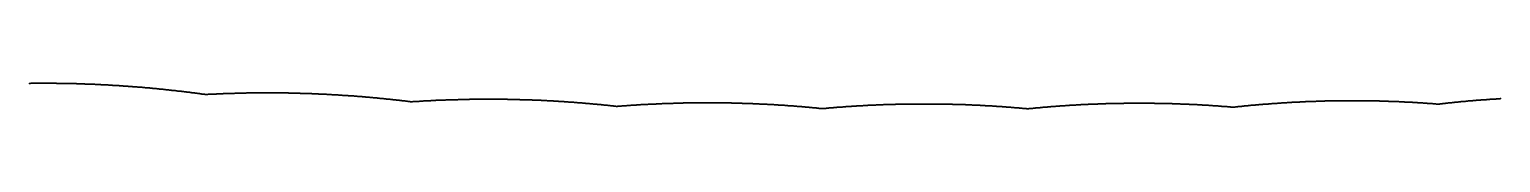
# Model space of a CAD drawing. Header units: metres. Extents: x 0 to 360, y 49 to 117.
# Drawn here: x 157.5 to 168.74, y 66.27 to 66.47 of the extents above; entities that cross this region are included whole.
import ezdxf

# ---------------------------------------------------------------- set-up
doc = ezdxf.new("R2010")
doc.units = ezdxf.units.M

msp = doc.modelspace()

# ---------------------------------------------------------------- linework, layer by layer
for p in [(157.496, 66.467), (157.502, 66.467), (157.509, 66.468), (157.515, 66.468), (157.521, 66.468), (157.528, 66.468), (157.534, 66.468), (157.54, 66.468), (157.547, 66.468), (157.553, 66.468), (157.56, 66.468), (157.566, 66.468), (157.572, 66.468), (157.579, 66.468), (157.585, 66.468), (157.592, 66.468), (157.598, 66.468), (157.604, 66.468), (157.611, 66.468), (157.617, 66.468), (157.623, 66.468), (157.63, 66.468), (157.636, 66.468), (157.643, 66.468), (157.649, 66.468), (157.655, 66.468), (157.662, 66.468), (157.668, 66.468), (157.674, 66.468), (157.681, 66.468), (157.687, 66.468), (157.694, 66.468), (157.7, 66.468), (157.706, 66.467), (157.713, 66.467), (157.719, 66.467), (157.726, 66.467), (157.732, 66.467), (157.738, 66.467), (157.745, 66.467), (157.751, 66.467), (157.757, 66.467), (157.764, 66.467), (157.77, 66.467), (157.777, 66.466), (157.783, 66.466), (157.789, 66.466), (157.796, 66.466), (157.802, 66.466), (157.808, 66.466), (157.815, 66.466), (157.821, 66.465), (157.828, 66.465), (157.834, 66.465), (157.84, 66.465), (157.847, 66.465), (157.853, 66.465), (157.859, 66.464), (157.866, 66.464), (157.872, 66.464), (157.879, 66.464), (157.885, 66.464), (157.891, 66.463), (157.898, 66.463), (157.904, 66.463), (157.91, 66.463), (157.917, 66.463), (157.923, 66.462), (157.93, 66.462), (157.936, 66.462), (157.942, 66.462), (157.949, 66.461), (157.955, 66.461), (157.961, 66.461), (157.968, 66.461), (157.974, 66.46), (157.981, 66.46), (157.987, 66.46), (157.993, 66.46), (158, 66.459), (158.006, 66.459), (158.012, 66.459), (158.019, 66.458), (158.025, 66.458), (158.032, 66.458), (158.038, 66.458), (158.044, 66.457), (158.051, 66.457), (158.057, 66.457), (158.063, 66.456), (158.07, 66.456), (158.076, 66.456), (158.083, 66.455), (158.089, 66.455), (158.095, 66.455), (158.102, 66.454), (158.108, 66.454), (158.114, 66.454), (158.121, 66.453), (158.127, 66.453), (158.133, 66.452), (158.14, 66.452), (158.146, 66.452), (158.153, 66.451), (158.159, 66.451), (158.165, 66.451), (158.172, 66.45), (158.178, 66.45), (158.184, 66.449), (158.191, 66.449), (158.197, 66.448), (158.204, 66.448), (158.21, 66.448), (158.216, 66.447), (158.223, 66.447), (158.229, 66.446), (158.235, 66.446), (158.242, 66.445), (158.248, 66.445), (158.254, 66.444), (158.261, 66.444), (158.267, 66.444), (158.274, 66.443), (158.28, 66.443), (158.286, 66.442), (158.293, 66.442), (158.299, 66.441), (158.305, 66.441), (158.312, 66.44), (158.318, 66.44), (158.324, 66.439), (158.331, 66.439), (158.337, 66.438), (158.344, 66.438), (158.35, 66.437), (158.356, 66.437), (158.363, 66.436), (158.369, 66.435), (158.375, 66.435), (158.382, 66.434), (158.388, 66.434), (158.394, 66.433), (158.401, 66.433), (158.407, 66.432), (158.414, 66.432), (158.42, 66.431), (158.426, 66.43), (158.433, 66.43), (158.439, 66.429), (158.445, 66.429), (158.452, 66.428), (158.458, 66.427), (158.464, 66.427), (158.471, 66.426), (158.477, 66.426), (158.484, 66.425), (158.49, 66.424), (158.496, 66.424), (158.503, 66.423), (158.509, 66.422), (158.515, 66.422), (158.522, 66.421), (158.528, 66.421), (158.534, 66.42), (158.541, 66.419), (158.547, 66.419), (158.553, 66.418), (158.56, 66.417), (158.566, 66.416), (158.573, 66.416), (158.579, 66.415), (158.585, 66.414), (158.592, 66.414), (158.598, 66.413), (158.604, 66.412), (158.611, 66.412), (158.617, 66.411), (158.623, 66.41), (158.63, 66.409), (158.636, 66.409), (158.642, 66.408), (158.649, 66.407), (158.655, 66.407), (158.662, 66.406), (158.668, 66.405), (158.674, 66.404), (158.681, 66.403), (158.687, 66.403), (158.693, 66.402), (158.7, 66.401), (158.706, 66.4), (158.712, 66.4), (158.719, 66.399), (158.725, 66.398), (158.731, 66.397), (158.738, 66.396), (158.744, 66.396), (158.75, 66.395), (158.757, 66.394), (158.763, 66.393), (158.77, 66.392), (158.776, 66.392), (158.782, 66.391), (158.789, 66.39), (158.795, 66.389), (158.801, 66.388), (158.808, 66.387), (158.814, 66.386), (158.82, 66.386), (158.827, 66.385), (158.833, 66.384), (158.839, 66.383), (158.846, 66.383), (158.852, 66.383), (158.858, 66.383), (158.865, 66.384), (158.871, 66.384), (158.878, 66.384), (158.884, 66.385), (158.89, 66.385), (158.897, 66.385), (158.903, 66.385), (158.909, 66.386), (158.916, 66.386), (158.922, 66.386), (158.928, 66.387), (158.935, 66.387), (158.941, 66.387), (158.947, 66.387), (158.954, 66.388), (158.96, 66.388), (158.966, 66.388), (158.973, 66.388), (158.979, 66.389), (158.985, 66.389), (158.992, 66.389), (158.998, 66.389), (159.004, 66.39), (159.011, 66.39), (159.017, 66.39), (159.023, 66.39), (159.03, 66.39), (159.036, 66.391), (159.043, 66.391), (159.049, 66.391), (159.055, 66.391), (159.062, 66.391), (159.068, 66.392), (159.074, 66.392), (159.081, 66.392), (159.087, 66.392), (159.093, 66.392), (159.1, 66.392), (159.106, 66.393), (159.112, 66.393), (159.119, 66.393), (159.125, 66.393), (159.131, 66.393), (159.138, 66.393), (159.144, 66.393), (159.15, 66.393), (159.157, 66.394), (159.163, 66.394), (159.169, 66.394), (159.176, 66.394), (159.182, 66.394), (159.188, 66.394), (159.195, 66.394), (159.201, 66.394), (159.207, 66.394), (159.214, 66.394), (159.22, 66.395), (159.226, 66.395), (159.233, 66.395), (159.239, 66.395), (159.246, 66.395), (159.252, 66.395), (159.258, 66.395), (159.265, 66.395), (159.271, 66.395), (159.277, 66.395), (159.284, 66.395), (159.29, 66.395), (159.296, 66.395), (159.303, 66.395), (159.309, 66.395), (159.315, 66.395), (159.322, 66.395), (159.328, 66.395), (159.334, 66.395), (159.341, 66.395), (159.347, 66.395), (159.353, 66.395), (159.36, 66.395), (159.366, 66.395), (159.372, 66.395), (159.379, 66.395), (159.385, 66.395), (159.391, 66.395), (159.398, 66.395), (159.404, 66.395), (159.41, 66.395), (159.417, 66.394), (159.423, 66.394), (159.429, 66.394), (159.436, 66.394), (159.442, 66.394), (159.448, 66.394), (159.455, 66.394), (159.461, 66.394), (159.467, 66.394), (159.474, 66.394), (159.48, 66.393), (159.486, 66.393), (159.493, 66.393), (159.499, 66.393), (159.505, 66.393), (159.512, 66.393), (159.518, 66.393), (159.524, 66.393), (159.531, 66.392), (159.537, 66.392), (159.543, 66.392), (159.55, 66.392), (159.556, 66.392), (159.562, 66.392), (159.569, 66.391), (159.575, 66.391), (159.581, 66.391), (159.588, 66.391), (159.594, 66.391), (159.6, 66.39), (159.607, 66.39), (159.613, 66.39), (159.619, 66.39), (159.626, 66.39), (159.632, 66.389), (159.638, 66.389), (159.645, 66.389), (159.651, 66.389), (159.657, 66.388), (159.664, 66.388), (159.67, 66.388), (159.676, 66.388), (159.683, 66.387), (159.689, 66.387), (159.695, 66.387), (159.702, 66.387), (159.708, 66.386), (159.714, 66.386), (159.721, 66.386), (159.727, 66.385), (159.733, 66.385), (159.74, 66.385), (159.746, 66.385), (159.752, 66.384), (159.759, 66.384), (159.765, 66.384), (159.771, 66.383), (159.778, 66.383), (159.784, 66.383), (159.79, 66.382), (159.797, 66.382), (159.803, 66.382), (159.809, 66.381), (159.815, 66.381), (159.822, 66.381), (159.828, 66.38), (159.834, 66.38), (159.841, 66.379), (159.847, 66.379), (159.853, 66.379), (159.86, 66.378), (159.866, 66.378), (159.872, 66.378), (159.879, 66.377), (159.885, 66.377), (159.891, 66.376), (159.898, 66.376), (159.904, 66.375), (159.91, 66.375), (159.917, 66.375), (159.923, 66.374), (159.929, 66.374), (159.936, 66.373), (159.942, 66.373), (159.948, 66.372), (159.955, 66.372), (159.961, 66.372), (159.967, 66.371), (159.974, 66.371), (159.98, 66.37), (159.986, 66.37), (159.993, 66.369), (159.999, 66.369), (160.005, 66.368), (160.012, 66.368), (160.018, 66.367), (160.024, 66.367), (160.03, 66.366), (160.037, 66.366), (160.043, 66.365), (160.049, 66.365), (160.056, 66.364), (160.062, 66.364), (160.068, 66.363), (160.075, 66.362), (160.081, 66.362), (160.087, 66.361), (160.094, 66.361), (160.1, 66.36), (160.106, 66.36), (160.113, 66.359), (160.119, 66.359), (160.125, 66.358), (160.132, 66.357), (160.138, 66.357), (160.144, 66.356), (160.151, 66.356), (160.157, 66.355), (160.163, 66.354), (160.169, 66.354), (160.176, 66.353), (160.182, 66.353), (160.188, 66.352), (160.195, 66.351), (160.201, 66.351), (160.207, 66.35), (160.214, 66.349), (160.22, 66.349), (160.226, 66.348), (160.233, 66.348), (160.239, 66.347), (160.245, 66.346), (160.252, 66.346), (160.258, 66.345), (160.264, 66.344), (160.271, 66.344), (160.277, 66.343), (160.283, 66.342), (160.289, 66.341), (160.296, 66.341), (160.302, 66.34), (160.308, 66.339), (160.315, 66.339), (160.321, 66.338), (160.327, 66.337), (160.334, 66.336), (160.34, 66.336), (160.346, 66.335), (160.353, 66.334), (160.359, 66.334), (160.365, 66.333), (160.372, 66.332), (160.378, 66.331), (160.384, 66.331), (160.39, 66.33), (160.397, 66.329), (160.403, 66.328), (160.409, 66.327), (160.416, 66.327), (160.422, 66.327), (160.428, 66.328), (160.435, 66.328), (160.441, 66.328), (160.447, 66.329), (160.454, 66.329), (160.46, 66.33), (160.466, 66.33), (160.473, 66.33), (160.479, 66.331), (160.485, 66.331), (160.491, 66.332), (160.498, 66.332), (160.504, 66.332), (160.51, 66.333), (160.517, 66.333), (160.523, 66.333), (160.529, 66.334), (160.536, 66.334), (160.542, 66.334), (160.548, 66.335), (160.555, 66.335), (160.561, 66.335), (160.567, 66.336), (160.573, 66.336), (160.58, 66.336), (160.586, 66.337), (160.592, 66.337), (160.599, 66.337), (160.605, 66.338), (160.611, 66.338), (160.618, 66.338), (160.624, 66.338), (160.63, 66.339), (160.637, 66.339), (160.643, 66.339), (160.649, 66.339), (160.655, 66.34), (160.662, 66.34), (160.668, 66.34), (160.674, 66.34), (160.681, 66.341), (160.687, 66.341), (160.693, 66.341), (160.7, 66.341), (160.706, 66.342), (160.712, 66.342), (160.718, 66.342), (160.725, 66.342), (160.731, 66.342), (160.737, 66.343), (160.744, 66.343), (160.75, 66.343), (160.756, 66.343), (160.763, 66.343), (160.769, 66.343), (160.775, 66.344), (160.782, 66.344), (160.788, 66.344), (160.794, 66.344), (160.8, 66.344), (160.807, 66.344), (160.813, 66.345), (160.819, 66.345), (160.826, 66.345), (160.832, 66.345), (160.838, 66.345), (160.845, 66.345), (160.851, 66.345), (160.857, 66.345), (160.863, 66.346), (160.87, 66.346), (160.876, 66.346), (160.882, 66.346), (160.889, 66.346), (160.895, 66.346), (160.901, 66.346), (160.908, 66.346), (160.914, 66.346), (160.92, 66.346), (160.926, 66.346), (160.933, 66.346), (160.939, 66.346), (160.945, 66.346), (160.952, 66.347), (160.958, 66.347), (160.964, 66.347), (160.971, 66.347), (160.977, 66.347), (160.983, 66.347), (160.989, 66.347), (160.996, 66.347), (161.002, 66.347), (161.008, 66.347), (161.015, 66.347), (161.021, 66.347), (161.027, 66.347), (161.033, 66.347), (161.04, 66.347), (161.046, 66.347), (161.052, 66.347), (161.059, 66.347), (161.065, 66.346), (161.071, 66.346), (161.078, 66.346), (161.084, 66.346), (161.09, 66.346), (161.096, 66.346), (161.103, 66.346), (161.109, 66.346), (161.115, 66.346), (161.122, 66.346), (161.128, 66.346), (161.134, 66.346), (161.14, 66.346), (161.147, 66.346), (161.153, 66.345), (161.159, 66.345), (161.166, 66.345), (161.172, 66.345), (161.178, 66.345), (161.185, 66.345), (161.191, 66.345), (161.197, 66.345), (161.203, 66.344), (161.21, 66.344), (161.216, 66.344), (161.222, 66.344), (161.229, 66.344), (161.235, 66.344), (161.241, 66.344), (161.247, 66.343), (161.254, 66.343), (161.26, 66.343), (161.266, 66.343), (161.273, 66.343), (161.279, 66.342), (161.285, 66.342), (161.292, 66.342), (161.298, 66.342), (161.304, 66.342), (161.31, 66.341), (161.317, 66.341), (161.323, 66.341), (161.329, 66.341), (161.336, 66.341), (161.342, 66.34), (161.348, 66.34), (161.354, 66.34), (161.361, 66.34), (161.367, 66.339), (161.373, 66.339), (161.38, 66.339), (161.386, 66.338), (161.392, 66.338), (161.398, 66.338), (161.405, 66.338), (161.411, 66.337), (161.417, 66.337), (161.424, 66.337), (161.43, 66.336), (161.436, 66.336), (161.442, 66.336), (161.449, 66.336), (161.455, 66.335), (161.461, 66.335), (161.468, 66.335), (161.474, 66.334), (161.48, 66.334), (161.486, 66.334), (161.493, 66.333), (161.499, 66.333), (161.505, 66.332), (161.512, 66.332), (161.518, 66.332), (161.524, 66.331), (161.53, 66.331), (161.537, 66.331), (161.543, 66.33), (161.549, 66.33), (161.556, 66.329), (161.562, 66.329), (161.568, 66.329), (161.574, 66.328), (161.581, 66.328), (161.587, 66.327), (161.593, 66.327), (161.6, 66.327), (161.606, 66.326), (161.612, 66.326), (161.618, 66.325), (161.625, 66.325), (161.631, 66.324), (161.637, 66.324), (161.644, 66.323), (161.65, 66.323), (161.656, 66.323), (161.662, 66.322), (161.669, 66.322), (161.675, 66.321), (161.681, 66.321), (161.687, 66.32), (161.694, 66.32), (161.7, 66.319), (161.706, 66.319), (161.713, 66.318), (161.719, 66.318), (161.725, 66.317), (161.731, 66.317), (161.738, 66.316), (161.744, 66.316), (161.75, 66.315), (161.757, 66.315), (161.763, 66.314), (161.769, 66.313), (161.775, 66.313), (161.782, 66.312), (161.788, 66.312), (161.794, 66.311), (161.801, 66.311), (161.807, 66.31), (161.813, 66.309), (161.819, 66.309), (161.826, 66.308), (161.832, 66.308), (161.838, 66.307), (161.844, 66.307), (161.851, 66.306), (161.857, 66.305), (161.863, 66.305), (161.87, 66.304), (161.876, 66.303), (161.882, 66.303), (161.888, 66.302), (161.895, 66.302), (161.901, 66.301), (161.907, 66.3), (161.913, 66.3), (161.92, 66.299), (161.926, 66.298), (161.932, 66.298), (161.939, 66.297), (161.945, 66.296), (161.951, 66.296), (161.957, 66.295), (161.964, 66.294), (161.97, 66.294), (161.976, 66.293), (161.983, 66.292), (161.989, 66.292), (161.995, 66.293), (162.001, 66.293), (162.008, 66.294), (162.014, 66.294), (162.02, 66.294), (162.026, 66.295), (162.033, 66.295), (162.039, 66.296), (162.045, 66.296), (162.052, 66.297), (162.058, 66.297), (162.064, 66.298), (162.07, 66.298), (162.077, 66.299), (162.083, 66.299), (162.089, 66.299), (162.095, 66.3), (162.102, 66.3), (162.108, 66.301), (162.114, 66.301), (162.12, 66.302), (162.127, 66.302), (162.133, 66.302), (162.139, 66.303), (162.146, 66.303), (162.152, 66.303), (162.158, 66.304), (162.164, 66.304), (162.171, 66.305), (162.177, 66.305), (162.183, 66.305), (162.189, 66.306), (162.196, 66.306), (162.202, 66.306), (162.208, 66.307), (162.215, 66.307), (162.221, 66.307), (162.227, 66.308), (162.233, 66.308), (162.24, 66.308), (162.246, 66.309), (162.252, 66.309), (162.258, 66.309), (162.265, 66.31), (162.271, 66.31), (162.277, 66.31), (162.283, 66.31), (162.29, 66.311), (162.296, 66.311), (162.302, 66.311), (162.309, 66.312), (162.315, 66.312), (162.321, 66.312), (162.327, 66.312), (162.334, 66.313), (162.34, 66.313), (162.346, 66.313), (162.352, 66.313), (162.359, 66.314), (162.365, 66.314), (162.371, 66.314), (162.377, 66.314), (162.384, 66.314), (162.39, 66.315), (162.396, 66.315), (162.403, 66.315), (162.409, 66.315), (162.415, 66.315), (162.421, 66.316), (162.428, 66.316), (162.434, 66.316), (162.44, 66.316), (162.446, 66.316), (162.453, 66.317), (162.459, 66.317), (162.465, 66.317), (162.471, 66.317), (162.478, 66.317), (162.484, 66.317), (162.49, 66.317), (162.496, 66.318), (162.503, 66.318), (162.509, 66.318), (162.515, 66.318), (162.522, 66.318), (162.528, 66.318), (162.534, 66.318), (162.54, 66.318), (162.547, 66.318), (162.553, 66.319), (162.559, 66.319), (162.565, 66.319), (162.572, 66.319), (162.578, 66.319), (162.584, 66.319), (162.59, 66.319), (162.597, 66.319), (162.603, 66.319), (162.609, 66.319), (162.615, 66.319), (162.622, 66.319), (162.628, 66.319), (162.634, 66.319), (162.64, 66.319), (162.647, 66.319), (162.653, 66.319), (162.659, 66.319), (162.666, 66.319), (162.672, 66.319), (162.678, 66.319), (162.684, 66.319), (162.691, 66.319), (162.697, 66.319), (162.703, 66.319), (162.709, 66.319), (162.716, 66.319), (162.722, 66.319), (162.728, 66.319), (162.734, 66.319), (162.741, 66.319), (162.747, 66.319), (162.753, 66.319), (162.759, 66.319), (162.766, 66.319), (162.772, 66.319), (162.778, 66.319), (162.784, 66.319), (162.791, 66.319), (162.797, 66.319), (162.803, 66.319), (162.809, 66.319), (162.816, 66.318), (162.822, 66.318), (162.828, 66.318), (162.834, 66.318), (162.841, 66.318), (162.847, 66.318), (162.853, 66.318), (162.859, 66.318), (162.866, 66.317), (162.872, 66.317), (162.878, 66.317), (162.884, 66.317), (162.891, 66.317), (162.897, 66.317), (162.903, 66.317), (162.909, 66.316), (162.916, 66.316), (162.922, 66.316), (162.928, 66.316), (162.934, 66.316), (162.941, 66.316), (162.947, 66.315), (162.953, 66.315), (162.959, 66.315), (162.966, 66.315), (162.972, 66.315), (162.978, 66.314), (162.985, 66.314), (162.991, 66.314), (162.997, 66.314), (163.003, 66.313), (163.01, 66.313), (163.016, 66.313), (163.022, 66.313), (163.028, 66.312), (163.035, 66.312), (163.041, 66.312), (163.047, 66.312), (163.053, 66.311), (163.06, 66.311), (163.066, 66.311), (163.072, 66.311), (163.078, 66.31), (163.085, 66.31), (163.091, 66.31), (163.097, 66.309), (163.103, 66.309), (163.109, 66.309), (163.116, 66.308), (163.122, 66.308), (163.128, 66.308), (163.134, 66.308), (163.141, 66.307), (163.147, 66.307), (163.153, 66.306), (163.159, 66.306), (163.166, 66.306), (163.172, 66.305), (163.178, 66.305), (163.184, 66.305), (163.191, 66.304), (163.197, 66.304), (163.203, 66.304), (163.209, 66.303), (163.216, 66.303), (163.222, 66.302), (163.228, 66.302), (163.234, 66.302), (163.241, 66.301), (163.247, 66.301), (163.253, 66.3), (163.259, 66.3), (163.266, 66.3), (163.272, 66.299), (163.278, 66.299), (163.284, 66.298), (163.291, 66.298), (163.297, 66.297), (163.303, 66.297), (163.309, 66.297), (163.316, 66.296), (163.322, 66.296), (163.328, 66.295), (163.334, 66.295), (163.341, 66.294), (163.347, 66.294), (163.353, 66.293), (163.359, 66.293), (163.366, 66.292), (163.372, 66.292), (163.378, 66.291), (163.384, 66.291), (163.391, 66.29), (163.397, 66.29), (163.403, 66.289), (163.409, 66.289), (163.415, 66.288), (163.422, 66.288), (163.428, 66.287), (163.434, 66.286), (163.44, 66.286), (163.447, 66.285), (163.453, 66.285), (163.459, 66.284), (163.465, 66.284), (163.472, 66.283), (163.478, 66.283), (163.484, 66.282), (163.49, 66.281), (163.497, 66.281), (163.503, 66.28), (163.509, 66.28), (163.515, 66.279), (163.522, 66.278), (163.528, 66.278), (163.534, 66.277), (163.54, 66.277), (163.547, 66.276), (163.553, 66.275), (163.559, 66.275), (163.565, 66.276), (163.571, 66.276), (163.578, 66.277), (163.584, 66.277), (163.59, 66.278), (163.596, 66.278), (163.603, 66.279), (163.609, 66.28), (163.615, 66.28), (163.621, 66.281), (163.628, 66.281), (163.634, 66.282), (163.64, 66.282), (163.646, 66.283), (163.653, 66.283), (163.659, 66.284), (163.665, 66.284), (163.671, 66.285), (163.678, 66.285), (163.684, 66.286), (163.69, 66.286), (163.696, 66.286), (163.702, 66.287), (163.709, 66.287), (163.715, 66.288), (163.721, 66.288), (163.727, 66.289), (163.734, 66.289), (163.74, 66.29), (163.746, 66.29), (163.752, 66.29), (163.759, 66.291), (163.765, 66.291), (163.771, 66.292), (163.777, 66.292), (163.783, 66.293), (163.79, 66.293), (163.796, 66.293), (163.802, 66.294), (163.808, 66.294), (163.815, 66.294), (163.821, 66.295), (163.827, 66.295), (163.833, 66.296), (163.84, 66.296), (163.846, 66.296), (163.852, 66.297), (163.858, 66.297), (163.865, 66.297), (163.871, 66.298), (163.877, 66.298), (163.883, 66.298), (163.889, 66.299), (163.896, 66.299), (163.902, 66.299), (163.908, 66.3), (163.914, 66.3), (163.921, 66.3), (163.927, 66.301), (163.933, 66.301), (163.939, 66.301), (163.946, 66.301), (163.952, 66.302), (163.958, 66.302), (163.964, 66.302), (163.97, 66.303), (163.977, 66.303), (163.983, 66.303), (163.989, 66.303), (163.995, 66.304), (164.002, 66.304), (164.008, 66.304), (164.014, 66.304), (164.02, 66.304), (164.026, 66.305), (164.033, 66.305), (164.039, 66.305), (164.045, 66.305), (164.051, 66.306), (164.058, 66.306), (164.064, 66.306), (164.07, 66.306), (164.076, 66.306), (164.083, 66.307), (164.089, 66.307), (164.095, 66.307), (164.101, 66.307), (164.107, 66.307), (164.114, 66.307), (164.12, 66.308), (164.126, 66.308), (164.132, 66.308), (164.139, 66.308), (164.145, 66.308), (164.151, 66.308), (164.157, 66.308), (164.163, 66.309), (164.17, 66.309), (164.176, 66.309), (164.182, 66.309), (164.188, 66.309), (164.195, 66.309), (164.201, 66.309), (164.207, 66.309), (164.213, 66.309), (164.22, 66.31), (164.226, 66.31), (164.232, 66.31), (164.238, 66.31), (164.244, 66.31), (164.251, 66.31), (164.257, 66.31), (164.263, 66.31), (164.269, 66.31), (164.276, 66.31), (164.282, 66.31), (164.288, 66.31), (164.294, 66.31), (164.3, 66.31), (164.307, 66.31), (164.313, 66.31), (164.319, 66.31), (164.325, 66.31), (164.332, 66.31), (164.338, 66.31), (164.344, 66.31), (164.35, 66.31), (164.356, 66.31), (164.363, 66.31), (164.369, 66.31), (164.375, 66.31), (164.381, 66.31), (164.388, 66.31), (164.394, 66.31), (164.4, 66.31), (164.406, 66.31), (164.412, 66.31), (164.419, 66.31), (164.425, 66.31), (164.431, 66.31), (164.437, 66.31), (164.443, 66.31), (164.45, 66.31), (164.456, 66.309), (164.462, 66.309), (164.468, 66.309), (164.475, 66.309), (164.481, 66.309), (164.487, 66.309), (164.493, 66.309), (164.499, 66.309), (164.506, 66.309), (164.512, 66.308), (164.518, 66.308), (164.524, 66.308), (164.531, 66.308), (164.537, 66.308), (164.543, 66.308), (164.549, 66.308), (164.555, 66.307), (164.562, 66.307), (164.568, 66.307), (164.574, 66.307), (164.58, 66.307), (164.587, 66.307), (164.593, 66.306), (164.599, 66.306), (164.605, 66.306), (164.611, 66.306), (164.618, 66.306), (164.624, 66.305), (164.63, 66.305), (164.636, 66.305), (164.642, 66.305), (164.649, 66.305), (164.655, 66.304), (164.661, 66.304), (164.667, 66.304), (164.674, 66.304), (164.68, 66.303), (164.686, 66.303), (164.692, 66.303), (164.698, 66.303), (164.705, 66.302), (164.711, 66.302), (164.717, 66.302), (164.723, 66.302), (164.729, 66.301), (164.736, 66.301), (164.742, 66.301), (164.748, 66.3), (164.754, 66.3), (164.761, 66.3), (164.767, 66.299), (164.773, 66.299), (164.779, 66.299), (164.785, 66.298), (164.792, 66.298), (164.798, 66.298), (164.804, 66.297), (164.81, 66.297), (164.816, 66.297), (164.823, 66.296), (164.829, 66.296), (164.835, 66.296), (164.841, 66.295), (164.847, 66.295), (164.854, 66.295), (164.86, 66.294), (164.866, 66.294), (164.872, 66.293), (164.879, 66.293), (164.885, 66.293), (164.891, 66.292), (164.897, 66.292), (164.903, 66.291), (164.91, 66.291), (164.916, 66.291), (164.922, 66.29), (164.928, 66.29), (164.934, 66.289), (164.941, 66.289), (164.947, 66.288), (164.953, 66.288), (164.959, 66.288), (164.965, 66.287), (164.972, 66.287), (164.978, 66.286), (164.984, 66.286), (164.99, 66.285), (164.996, 66.285), (165.003, 66.284), (165.009, 66.284), (165.015, 66.283), (165.021, 66.283), (165.028, 66.282), (165.034, 66.282), (165.04, 66.281), (165.046, 66.281), (165.052, 66.28), (165.059, 66.28), (165.065, 66.279), (165.071, 66.279), (165.077, 66.278), (165.083, 66.278), (165.09, 66.277), (165.096, 66.276), (165.102, 66.276), (165.108, 66.275), (165.114, 66.275), (165.121, 66.274), (165.127, 66.274), (165.133, 66.274), (165.139, 66.275), (165.145, 66.275), (165.152, 66.276), (165.158, 66.277), (165.164, 66.277), (165.17, 66.278), (165.176, 66.278), (165.183, 66.279), (165.189, 66.28), (165.195, 66.28), (165.201, 66.281), (165.207, 66.281), (165.214, 66.282), (165.22, 66.282), (165.226, 66.283), (165.232, 66.284), (165.238, 66.284), (165.245, 66.285), (165.251, 66.285), (165.257, 66.286), (165.263, 66.286), (165.269, 66.287), (165.276, 66.287), (165.282, 66.288), (165.288, 66.288), (165.294, 66.289), (165.3, 66.289), (165.307, 66.29), (165.313, 66.29), (165.319, 66.291), (165.325, 66.291), (165.331, 66.292), (165.338, 66.292), (165.344, 66.293), (165.35, 66.293), (165.356, 66.294), (165.362, 66.294), (165.369, 66.294), (165.375, 66.295), (165.381, 66.295), (165.387, 66.296), (165.393, 66.296), (165.4, 66.297), (165.406, 66.297), (165.412, 66.297), (165.418, 66.298), (165.424, 66.298), (165.431, 66.299), (165.437, 66.299), (165.443, 66.299), (165.449, 66.3), (165.455, 66.3), (165.462, 66.301), (165.468, 66.301), (165.474, 66.301), (165.48, 66.302), (165.486, 66.302), (165.493, 66.302), (165.499, 66.303), (165.505, 66.303), (165.511, 66.303), (165.517, 66.304), (165.524, 66.304), (165.53, 66.304), (165.536, 66.305), (165.542, 66.305), (165.548, 66.305), (165.555, 66.306), (165.561, 66.306), (165.567, 66.306), (165.573, 66.307), (165.579, 66.307), (165.586, 66.307), (165.592, 66.308), (165.598, 66.308), (165.604, 66.308), (165.61, 66.308), (165.617, 66.309), (165.623, 66.309), (165.629, 66.309), (165.635, 66.309), (165.641, 66.31), (165.648, 66.31), (165.654, 66.31), (165.66, 66.31), (165.666, 66.311), (165.672, 66.311), (165.679, 66.311), (165.685, 66.311), (165.691, 66.311), (165.697, 66.312), (165.703, 66.312), (165.71, 66.312), (165.716, 66.312), (165.722, 66.312), (165.728, 66.313), (165.734, 66.313), (165.74, 66.313), (165.747, 66.313), (165.753, 66.313), (165.759, 66.313), (165.765, 66.314), (165.771, 66.314), (165.778, 66.314), (165.784, 66.314), (165.79, 66.314), (165.796, 66.314), (165.802, 66.314), (165.809, 66.315), (165.815, 66.315), (165.821, 66.315), (165.827, 66.315), (165.833, 66.315), (165.84, 66.315), (165.846, 66.315), (165.852, 66.315), (165.858, 66.315), (165.864, 66.316), (165.87, 66.316), (165.877, 66.316), (165.883, 66.316), (165.889, 66.316), (165.895, 66.316), (165.901, 66.316), (165.908, 66.316), (165.914, 66.316), (165.92, 66.316), (165.926, 66.316), (165.932, 66.316), (165.939, 66.316), (165.945, 66.316), (165.951, 66.316), (165.957, 66.316), (165.963, 66.316), (165.97, 66.316), (165.976, 66.316), (165.982, 66.316), (165.988, 66.316), (165.994, 66.316), (166, 66.316), (166.007, 66.316), (166.013, 66.316), (166.019, 66.316), (166.025, 66.316), (166.031, 66.316), (166.038, 66.316), (166.044, 66.316), (166.05, 66.316), (166.056, 66.316), (166.062, 66.316), (166.068, 66.316), (166.075, 66.316), (166.081, 66.316), (166.087, 66.316), (166.093, 66.316), (166.099, 66.315), (166.106, 66.315), (166.112, 66.315), (166.118, 66.315), (166.124, 66.315), (166.13, 66.315), (166.137, 66.315), (166.143, 66.315), (166.149, 66.315), (166.155, 66.314), (166.161, 66.314), (166.167, 66.314), (166.174, 66.314), (166.18, 66.314), (166.186, 66.314), (166.192, 66.314), (166.198, 66.313), (166.205, 66.313), (166.211, 66.313), (166.217, 66.313), (166.223, 66.313), (166.229, 66.313), (166.235, 66.312), (166.242, 66.312), (166.248, 66.312), (166.254, 66.312), (166.26, 66.312), (166.266, 66.311), (166.273, 66.311), (166.279, 66.311), (166.285, 66.311), (166.291, 66.311), (166.297, 66.31), (166.303, 66.31), (166.31, 66.31), (166.316, 66.31), (166.322, 66.309), (166.328, 66.309), (166.334, 66.309), (166.341, 66.309), (166.347, 66.308), (166.353, 66.308), (166.359, 66.308), (166.365, 66.307), (166.371, 66.307), (166.378, 66.307), (166.384, 66.307), (166.39, 66.306), (166.396, 66.306), (166.402, 66.306), (166.409, 66.305), (166.415, 66.305), (166.421, 66.305), (166.427, 66.304), (166.433, 66.304), (166.439, 66.304), (166.446, 66.303), (166.452, 66.303), (166.458, 66.303), (166.464, 66.302), (166.47, 66.302), (166.476, 66.302), (166.483, 66.301), (166.489, 66.301), (166.495, 66.3), (166.501, 66.3), (166.507, 66.3), (166.514, 66.299), (166.52, 66.299), (166.526, 66.299), (166.532, 66.298), (166.538, 66.298), (166.544, 66.297), (166.551, 66.297), (166.557, 66.296), (166.563, 66.296), (166.569, 66.296), (166.575, 66.295), (166.581, 66.295), (166.588, 66.294), (166.594, 66.294), (166.6, 66.293), (166.606, 66.293), (166.612, 66.292), (166.619, 66.292), (166.625, 66.292), (166.631, 66.291), (166.637, 66.291), (166.643, 66.29), (166.649, 66.29), (166.656, 66.289), (166.662, 66.289), (166.668, 66.288), (166.674, 66.288), (166.68, 66.287), (166.686, 66.287), (166.693, 66.286), (166.699, 66.286), (166.705, 66.287), (166.711, 66.287), (166.717, 66.288), (166.723, 66.289), (166.73, 66.289), (166.736, 66.29), (166.742, 66.291), (166.748, 66.291), (166.754, 66.292), (166.761, 66.292), (166.767, 66.293), (166.773, 66.294), (166.779, 66.294), (166.785, 66.295), (166.791, 66.295), (166.798, 66.296), (166.804, 66.297), (166.81, 66.297), (166.816, 66.298), (166.822, 66.298), (166.828, 66.299), (166.835, 66.3), (166.841, 66.3), (166.847, 66.301), (166.853, 66.301), (166.859, 66.302), (166.865, 66.302), (166.872, 66.303), (166.878, 66.303), (166.884, 66.304), (166.89, 66.304), (166.896, 66.305), (166.902, 66.306), (166.909, 66.306), (166.915, 66.307), (166.921, 66.307), (166.927, 66.308), (166.933, 66.308), (166.939, 66.309), (166.946, 66.309), (166.952, 66.31), (166.958, 66.31), (166.964, 66.31), (166.97, 66.311), (166.976, 66.311), (166.983, 66.312), (166.989, 66.312), (166.995, 66.313), (167.001, 66.313), (167.007, 66.314), (167.013, 66.314), (167.02, 66.315), (167.026, 66.315), (167.032, 66.315), (167.038, 66.316), (167.044, 66.316), (167.05, 66.317), (167.057, 66.317), (167.063, 66.317), (167.069, 66.318), (167.075, 66.318), (167.081, 66.319), (167.087, 66.319), (167.094, 66.319), (167.1, 66.32), (167.106, 66.32), (167.112, 66.321), (167.118, 66.321), (167.124, 66.321), (167.131, 66.322), (167.137, 66.322), (167.143, 66.322), (167.149, 66.323), (167.155, 66.323), (167.161, 66.323), (167.168, 66.324), (167.174, 66.324), (167.18, 66.324), (167.186, 66.325), (167.192, 66.325), (167.198, 66.325), (167.205, 66.325), (167.211, 66.326), (167.217, 66.326), (167.223, 66.326), (167.229, 66.327), (167.235, 66.327), (167.242, 66.327), (167.248, 66.327), (167.254, 66.328), (167.26, 66.328), (167.266, 66.328), (167.272, 66.328), (167.279, 66.329), (167.285, 66.329), (167.291, 66.329), (167.297, 66.329), (167.303, 66.33), (167.309, 66.33), (167.315, 66.33), (167.322, 66.33), (167.328, 66.33), (167.334, 66.331), (167.34, 66.331), (167.346, 66.331), (167.352, 66.331), (167.359, 66.331), (167.365, 66.332), (167.371, 66.332), (167.377, 66.332), (167.383, 66.332), (167.389, 66.332), (167.396, 66.332), (167.402, 66.333), (167.408, 66.333), (167.414, 66.333), (167.42, 66.333), (167.426, 66.333), (167.433, 66.333), (167.439, 66.333), (167.445, 66.334), (167.451, 66.334), (167.457, 66.334), (167.463, 66.334), (167.469, 66.334), (167.476, 66.334), (167.482, 66.334), (167.488, 66.334), (167.494, 66.334), (167.5, 66.334), (167.506, 66.335), (167.513, 66.335), (167.519, 66.335), (167.525, 66.335), (167.531, 66.335), (167.537, 66.335), (167.543, 66.335), (167.55, 66.335), (167.556, 66.335), (167.562, 66.335), (167.568, 66.335), (167.574, 66.335), (167.58, 66.335), (167.586, 66.335), (167.593, 66.335), (167.599, 66.335), (167.605, 66.335), (167.611, 66.335), (167.617, 66.335), (167.623, 66.335), (167.63, 66.335), (167.636, 66.335), (167.642, 66.335), (167.648, 66.335), (167.654, 66.335), (167.66, 66.335), (167.666, 66.335), (167.673, 66.335), (167.679, 66.335), (167.685, 66.335), (167.691, 66.335), (167.697, 66.335), (167.703, 66.335), (167.71, 66.335), (167.716, 66.334), (167.722, 66.334), (167.728, 66.334), (167.734, 66.334), (167.74, 66.334), (167.746, 66.334), (167.753, 66.334), (167.759, 66.334), (167.765, 66.334), (167.771, 66.334), (167.777, 66.333), (167.783, 66.333), (167.79, 66.333), (167.796, 66.333), (167.802, 66.333), (167.808, 66.333), (167.814, 66.333), (167.82, 66.332), (167.826, 66.332), (167.833, 66.332), (167.839, 66.332), (167.845, 66.332), (167.851, 66.332), (167.857, 66.331), (167.863, 66.331), (167.87, 66.331), (167.876, 66.331), (167.882, 66.331), (167.888, 66.33), (167.894, 66.33), (167.9, 66.33), (167.906, 66.33), (167.913, 66.33), (167.919, 66.329), (167.925, 66.329), (167.931, 66.329), (167.937, 66.329), (167.943, 66.328), (167.949, 66.328), (167.956, 66.328), (167.962, 66.328), (167.968, 66.327), (167.974, 66.327), (167.98, 66.327), (167.986, 66.327), (167.993, 66.326), (167.999, 66.326), (168.005, 66.326), (168.011, 66.325), (168.017, 66.325), (168.023, 66.325), (168.029, 66.325), (168.036, 66.324), (168.042, 66.324), (168.048, 66.324), (168.054, 66.323), (168.06, 66.323), (168.066, 66.323), (168.072, 66.322), (168.079, 66.322), (168.085, 66.322), (168.091, 66.321), (168.097, 66.321), (168.103, 66.321), (168.109, 66.32), (168.115, 66.32), (168.122, 66.319), (168.128, 66.319), (168.134, 66.319), (168.14, 66.318), (168.146, 66.318), (168.152, 66.317), (168.158, 66.317), (168.165, 66.317), (168.171, 66.316), (168.177, 66.316), (168.183, 66.315), (168.189, 66.315), (168.195, 66.315), (168.201, 66.314), (168.208, 66.314), (168.214, 66.313), (168.22, 66.313), (168.226, 66.312), (168.232, 66.312), (168.238, 66.311), (168.244, 66.311), (168.251, 66.31), (168.257, 66.31), (168.263, 66.31), (168.269, 66.31), (168.275, 66.31), (168.281, 66.311), (168.287, 66.312), (168.294, 66.312), (168.3, 66.313), (168.306, 66.314), (168.312, 66.314), (168.318, 66.315), (168.324, 66.316), (168.33, 66.317), (168.337, 66.317), (168.343, 66.318), (168.349, 66.318), (168.355, 66.319), (168.361, 66.32), (168.367, 66.32), (168.373, 66.321), (168.38, 66.322), (168.386, 66.322), (168.392, 66.323), (168.398, 66.323), (168.404, 66.324), (168.41, 66.325), (168.416, 66.325), (168.423, 66.326), (168.429, 66.326), (168.435, 66.327), (168.441, 66.328), (168.447, 66.328), (168.453, 66.329), (168.459, 66.329), (168.466, 66.33), (168.472, 66.33), (168.478, 66.331), (168.484, 66.332), (168.49, 66.332), (168.496, 66.333), (168.502, 66.333), (168.509, 66.334), (168.515, 66.334), (168.521, 66.335), (168.527, 66.335), (168.533, 66.336), (168.539, 66.336), (168.545, 66.337), (168.552, 66.337), (168.558, 66.338), (168.564, 66.338), (168.57, 66.339), (168.576, 66.339), (168.582, 66.34), (168.588, 66.34), (168.594, 66.341), (168.601, 66.341), (168.607, 66.342), (168.613, 66.342), (168.619, 66.343), (168.625, 66.343), (168.631, 66.343), (168.637, 66.344), (168.644, 66.344), (168.65, 66.345), (168.656, 66.345), (168.662, 66.346), (168.668, 66.346), (168.674, 66.346), (168.68, 66.347), (168.687, 66.347), (168.693, 66.348), (168.699, 66.348), (168.705, 66.348), (168.711, 66.349), (168.717, 66.349), (168.723, 66.35), (168.729, 66.35), (168.736, 66.35), (168.742, 66.351)]:
    msp.add_point(p)

doc.saveas('drawing.dxf')
